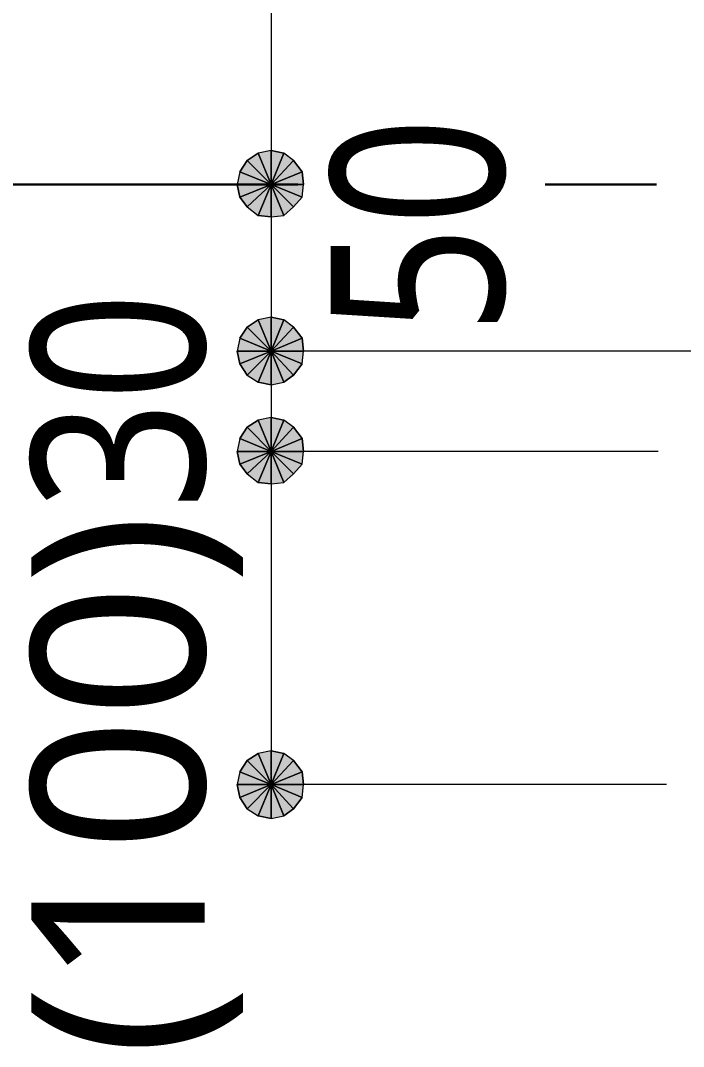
# Model space of a CAD drawing. Header units: millimetres. Extents: x 0 to 420, y 0 to 297.
# Drawn here: x 241.34 to 251.27, y 71.66 to 87.04 of the extents above; entities that cross this region are included whole.
import ezdxf
from ezdxf.enums import TextEntityAlignment as Align

# ---------------------------------------------------------------- set-up
doc = ezdxf.new("R2010")
doc.units = ezdxf.units.MM
doc.styles.add('kst32b', font='NotoSansJP-Variable.ttf')

msp = doc.modelspace()

# ---------------------------------------------------------------- hatches: boundary and pattern name
h = msp.add_hatch(color=7)
h.paths.add_polyline_path([(244.898, 85.048), (244.729, 84.942), (245.089, 84.582), (244.898, 85.048)])
h.paths.add_polyline_path([(244.729, 84.942), (245.089, 84.582), (244.623, 84.772), (244.729, 84.942)])
h.paths.add_polyline_path([(245.089, 84.582), (244.623, 84.772), (244.581, 84.582), (245.089, 84.582)])
h = msp.add_hatch(color=7)
h.paths.add_polyline_path([(245.089, 85.09), (244.898, 85.048), (245.089, 84.582), (245.089, 85.09)])
h.paths.add_polyline_path([(244.898, 85.048), (245.089, 84.582), (244.729, 84.942), (244.898, 85.048)])
h.paths.add_polyline_path([(245.089, 84.582), (244.729, 84.942), (244.623, 84.772), (245.089, 84.582)])
h = msp.add_hatch(color=7)
h.paths.add_polyline_path([(245.428, 84.942), (245.279, 85.048), (245.089, 84.582), (245.428, 84.942)])
h.paths.add_polyline_path([(245.279, 85.048), (245.089, 84.582), (245.089, 85.09), (245.279, 85.048)])
h.paths.add_polyline_path([(245.089, 84.582), (245.089, 85.09), (244.898, 85.048), (245.089, 84.582)])
for points in [[(245.279, 85.048), (245.089, 85.09), (245.089, 84.582), (245.279, 85.048)], [(244.898, 84.116), (245.089, 84.095), (245.089, 84.582), (244.898, 84.116)], [(245.279, 82.55), (245.089, 82.592), (245.089, 82.084), (245.279, 82.55)], [(244.898, 81.619), (245.089, 81.576), (245.089, 82.084), (244.898, 81.619)], [(245.279, 81.047), (245.089, 81.089), (245.089, 80.581), (245.279, 81.047)], [(244.898, 80.116), (245.089, 80.095), (245.089, 80.581), (244.898, 80.116)], [(245.279, 76.052), (245.089, 76.094), (245.089, 75.586), (245.279, 76.052)], [(244.898, 75.121), (245.089, 75.078), (245.089, 75.586), (244.898, 75.121)]]:
    msp.add_hatch(color=7).paths.add_polyline_path(points)
h = msp.add_hatch(color=7)
h.paths.add_polyline_path([(245.576, 84.582), (245.554, 84.772), (245.089, 84.582), (245.576, 84.582)])
h.paths.add_polyline_path([(245.554, 84.772), (245.089, 84.582), (245.428, 84.942), (245.554, 84.772)])
h.paths.add_polyline_path([(245.089, 84.582), (245.428, 84.942), (245.279, 85.048), (245.089, 84.582)])
h = msp.add_hatch(color=7)
h.paths.add_polyline_path([(245.554, 84.391), (245.576, 84.582), (245.089, 84.582), (245.554, 84.391)])
h.paths.add_polyline_path([(245.576, 84.582), (245.089, 84.582), (245.554, 84.772), (245.576, 84.582)])
h.paths.add_polyline_path([(245.089, 84.582), (245.554, 84.772), (245.428, 84.942), (245.089, 84.582)])
h = msp.add_hatch(color=7)
h.paths.add_polyline_path([(244.623, 84.772), (244.581, 84.582), (245.089, 84.582), (244.623, 84.772)])
h.paths.add_polyline_path([(244.581, 84.582), (245.089, 84.582), (244.623, 84.391), (244.581, 84.582)])
h.paths.add_polyline_path([(245.089, 84.582), (244.623, 84.391), (244.729, 84.243), (245.089, 84.582)])
h = msp.add_hatch(color=7)
h.paths.add_polyline_path([(244.581, 84.582), (244.623, 84.391), (245.089, 84.582), (244.581, 84.582)])
h.paths.add_polyline_path([(244.623, 84.391), (245.089, 84.582), (244.729, 84.243), (244.623, 84.391)])
h.paths.add_polyline_path([(245.089, 84.582), (244.729, 84.243), (244.898, 84.116), (245.089, 84.582)])
h = msp.add_hatch(color=7)
h.paths.add_polyline_path([(244.729, 84.243), (244.898, 84.116), (245.089, 84.582), (244.729, 84.243)])
h.paths.add_polyline_path([(244.898, 84.116), (245.089, 84.582), (245.089, 84.095), (244.898, 84.116)])
h.paths.add_polyline_path([(245.089, 84.582), (245.089, 84.095), (245.279, 84.116), (245.089, 84.582)])
h = msp.add_hatch(color=7)
h.paths.add_polyline_path([(245.279, 84.116), (245.428, 84.243), (245.089, 84.582), (245.279, 84.116)])
h.paths.add_polyline_path([(245.428, 84.243), (245.089, 84.582), (245.554, 84.391), (245.428, 84.243)])
h.paths.add_polyline_path([(245.089, 84.582), (245.554, 84.391), (245.576, 84.582), (245.089, 84.582)])
h = msp.add_hatch(color=7)
h.paths.add_polyline_path([(245.089, 84.095), (245.279, 84.116), (245.089, 84.582), (245.089, 84.095)])
h.paths.add_polyline_path([(245.279, 84.116), (245.089, 84.582), (245.428, 84.243), (245.279, 84.116)])
h.paths.add_polyline_path([(245.089, 84.582), (245.428, 84.243), (245.554, 84.391), (245.089, 84.582)])
h = msp.add_hatch(color=7)
h.paths.add_polyline_path([(245.089, 82.592), (244.898, 82.55), (245.089, 82.084), (245.089, 82.592)])
h.paths.add_polyline_path([(244.898, 82.55), (245.089, 82.084), (244.729, 82.444), (244.898, 82.55)])
h.paths.add_polyline_path([(245.089, 82.084), (244.729, 82.444), (244.623, 82.275), (245.089, 82.084)])
h = msp.add_hatch(color=7)
h.paths.add_polyline_path([(245.428, 82.444), (245.279, 82.55), (245.089, 82.084), (245.428, 82.444)])
h.paths.add_polyline_path([(245.279, 82.55), (245.089, 82.084), (245.089, 82.592), (245.279, 82.55)])
h.paths.add_polyline_path([(245.089, 82.084), (245.089, 82.592), (244.898, 82.55), (245.089, 82.084)])
h = msp.add_hatch(color=7)
h.paths.add_polyline_path([(244.898, 82.55), (244.729, 82.444), (245.089, 82.084), (244.898, 82.55)])
h.paths.add_polyline_path([(244.729, 82.444), (245.089, 82.084), (244.623, 82.275), (244.729, 82.444)])
h.paths.add_polyline_path([(245.089, 82.084), (244.623, 82.275), (244.581, 82.084), (245.089, 82.084)])
h = msp.add_hatch(color=7)
h.paths.add_polyline_path([(245.576, 82.084), (245.554, 82.275), (245.089, 82.084), (245.576, 82.084)])
h.paths.add_polyline_path([(245.554, 82.275), (245.089, 82.084), (245.428, 82.444), (245.554, 82.275)])
h.paths.add_polyline_path([(245.089, 82.084), (245.428, 82.444), (245.279, 82.55), (245.089, 82.084)])
h = msp.add_hatch(color=7)
h.paths.add_polyline_path([(245.554, 81.894), (245.576, 82.084), (245.089, 82.084), (245.554, 81.894)])
h.paths.add_polyline_path([(245.576, 82.084), (245.089, 82.084), (245.554, 82.275), (245.576, 82.084)])
h.paths.add_polyline_path([(245.089, 82.084), (245.554, 82.275), (245.428, 82.444), (245.089, 82.084)])
h = msp.add_hatch(color=7)
h.paths.add_polyline_path([(244.623, 82.275), (244.581, 82.084), (245.089, 82.084), (244.623, 82.275)])
h.paths.add_polyline_path([(244.581, 82.084), (245.089, 82.084), (244.623, 81.894), (244.581, 82.084)])
h.paths.add_polyline_path([(245.089, 82.084), (244.623, 81.894), (244.729, 81.724), (245.089, 82.084)])
h = msp.add_hatch(color=7)
h.paths.add_polyline_path([(244.581, 82.084), (244.623, 81.894), (245.089, 82.084), (244.581, 82.084)])
h.paths.add_polyline_path([(244.623, 81.894), (245.089, 82.084), (244.729, 81.724), (244.623, 81.894)])
h.paths.add_polyline_path([(245.089, 82.084), (244.729, 81.724), (244.898, 81.619), (245.089, 82.084)])
h = msp.add_hatch(color=7)
h.paths.add_polyline_path([(244.729, 81.724), (244.898, 81.619), (245.089, 82.084), (244.729, 81.724)])
h.paths.add_polyline_path([(244.898, 81.619), (245.089, 82.084), (245.089, 81.576), (244.898, 81.619)])
h.paths.add_polyline_path([(245.089, 82.084), (245.089, 81.576), (245.279, 81.619), (245.089, 82.084)])
h = msp.add_hatch(color=7)
h.paths.add_polyline_path([(245.279, 81.619), (245.428, 81.724), (245.089, 82.084), (245.279, 81.619)])
h.paths.add_polyline_path([(245.428, 81.724), (245.089, 82.084), (245.554, 81.894), (245.428, 81.724)])
h.paths.add_polyline_path([(245.089, 82.084), (245.554, 81.894), (245.576, 82.084), (245.089, 82.084)])
h = msp.add_hatch(color=7)
h.paths.add_polyline_path([(245.089, 81.576), (245.279, 81.619), (245.089, 82.084), (245.089, 81.576)])
h.paths.add_polyline_path([(245.279, 81.619), (245.089, 82.084), (245.428, 81.724), (245.279, 81.619)])
h.paths.add_polyline_path([(245.089, 82.084), (245.428, 81.724), (245.554, 81.894), (245.089, 82.084)])
h = msp.add_hatch(color=7)
h.paths.add_polyline_path([(244.898, 81.047), (244.729, 80.941), (245.089, 80.581), (244.898, 81.047)])
h.paths.add_polyline_path([(244.729, 80.941), (245.089, 80.581), (244.623, 80.772), (244.729, 80.941)])
h.paths.add_polyline_path([(245.089, 80.581), (244.623, 80.772), (244.581, 80.581), (245.089, 80.581)])
h = msp.add_hatch(color=7)
h.paths.add_polyline_path([(245.089, 81.089), (244.898, 81.047), (245.089, 80.581), (245.089, 81.089)])
h.paths.add_polyline_path([(244.898, 81.047), (245.089, 80.581), (244.729, 80.941), (244.898, 81.047)])
h.paths.add_polyline_path([(245.089, 80.581), (244.729, 80.941), (244.623, 80.772), (245.089, 80.581)])
h = msp.add_hatch(color=7)
h.paths.add_polyline_path([(245.428, 80.941), (245.279, 81.047), (245.089, 80.581), (245.428, 80.941)])
h.paths.add_polyline_path([(245.279, 81.047), (245.089, 80.581), (245.089, 81.089), (245.279, 81.047)])
h.paths.add_polyline_path([(245.089, 80.581), (245.089, 81.089), (244.898, 81.047), (245.089, 80.581)])
h = msp.add_hatch(color=7)
h.paths.add_polyline_path([(245.576, 80.581), (245.554, 80.772), (245.089, 80.581), (245.576, 80.581)])
h.paths.add_polyline_path([(245.554, 80.772), (245.089, 80.581), (245.428, 80.941), (245.554, 80.772)])
h.paths.add_polyline_path([(245.089, 80.581), (245.428, 80.941), (245.279, 81.047), (245.089, 80.581)])
h = msp.add_hatch(color=7)
h.paths.add_polyline_path([(245.554, 80.391), (245.576, 80.581), (245.089, 80.581), (245.554, 80.391)])
h.paths.add_polyline_path([(245.576, 80.581), (245.089, 80.581), (245.554, 80.772), (245.576, 80.581)])
h.paths.add_polyline_path([(245.089, 80.581), (245.554, 80.772), (245.428, 80.941), (245.089, 80.581)])
h = msp.add_hatch(color=7)
h.paths.add_polyline_path([(244.623, 80.772), (244.581, 80.581), (245.089, 80.581), (244.623, 80.772)])
h.paths.add_polyline_path([(244.581, 80.581), (245.089, 80.581), (244.623, 80.391), (244.581, 80.581)])
h.paths.add_polyline_path([(245.089, 80.581), (244.623, 80.391), (244.729, 80.243), (245.089, 80.581)])
h = msp.add_hatch(color=7)
h.paths.add_polyline_path([(244.581, 80.581), (244.623, 80.391), (245.089, 80.581), (244.581, 80.581)])
h.paths.add_polyline_path([(244.623, 80.391), (245.089, 80.581), (244.729, 80.243), (244.623, 80.391)])
h.paths.add_polyline_path([(245.089, 80.581), (244.729, 80.243), (244.898, 80.116), (245.089, 80.581)])
h = msp.add_hatch(color=7)
h.paths.add_polyline_path([(244.729, 80.243), (244.898, 80.116), (245.089, 80.581), (244.729, 80.243)])
h.paths.add_polyline_path([(244.898, 80.116), (245.089, 80.581), (245.089, 80.095), (244.898, 80.116)])
h.paths.add_polyline_path([(245.089, 80.581), (245.089, 80.095), (245.279, 80.116), (245.089, 80.581)])
h = msp.add_hatch(color=7)
h.paths.add_polyline_path([(245.279, 80.116), (245.428, 80.243), (245.089, 80.581), (245.279, 80.116)])
h.paths.add_polyline_path([(245.428, 80.243), (245.089, 80.581), (245.554, 80.391), (245.428, 80.243)])
h.paths.add_polyline_path([(245.089, 80.581), (245.554, 80.391), (245.576, 80.581), (245.089, 80.581)])
h = msp.add_hatch(color=7)
h.paths.add_polyline_path([(245.089, 80.095), (245.279, 80.116), (245.089, 80.581), (245.089, 80.095)])
h.paths.add_polyline_path([(245.279, 80.116), (245.089, 80.581), (245.428, 80.243), (245.279, 80.116)])
h.paths.add_polyline_path([(245.089, 80.581), (245.428, 80.243), (245.554, 80.391), (245.089, 80.581)])
h = msp.add_hatch(color=7)
h.paths.add_polyline_path([(244.898, 76.052), (244.729, 75.946), (245.089, 75.586), (244.898, 76.052)])
h.paths.add_polyline_path([(244.729, 75.946), (245.089, 75.586), (244.623, 75.777), (244.729, 75.946)])
h.paths.add_polyline_path([(245.089, 75.586), (244.623, 75.777), (244.581, 75.586), (245.089, 75.586)])
h = msp.add_hatch(color=7)
h.paths.add_polyline_path([(245.089, 76.094), (244.898, 76.052), (245.089, 75.586), (245.089, 76.094)])
h.paths.add_polyline_path([(244.898, 76.052), (245.089, 75.586), (244.729, 75.946), (244.898, 76.052)])
h.paths.add_polyline_path([(245.089, 75.586), (244.729, 75.946), (244.623, 75.777), (245.089, 75.586)])
h = msp.add_hatch(color=7)
h.paths.add_polyline_path([(245.428, 75.946), (245.279, 76.052), (245.089, 75.586), (245.428, 75.946)])
h.paths.add_polyline_path([(245.279, 76.052), (245.089, 75.586), (245.089, 76.094), (245.279, 76.052)])
h.paths.add_polyline_path([(245.089, 75.586), (245.089, 76.094), (244.898, 76.052), (245.089, 75.586)])
h = msp.add_hatch(color=7)
h.paths.add_polyline_path([(245.576, 75.586), (245.554, 75.777), (245.089, 75.586), (245.576, 75.586)])
h.paths.add_polyline_path([(245.554, 75.777), (245.089, 75.586), (245.428, 75.946), (245.554, 75.777)])
h.paths.add_polyline_path([(245.089, 75.586), (245.428, 75.946), (245.279, 76.052), (245.089, 75.586)])
h = msp.add_hatch(color=7)
h.paths.add_polyline_path([(245.554, 75.396), (245.576, 75.586), (245.089, 75.586), (245.554, 75.396)])
h.paths.add_polyline_path([(245.576, 75.586), (245.089, 75.586), (245.554, 75.777), (245.576, 75.586)])
h.paths.add_polyline_path([(245.089, 75.586), (245.554, 75.777), (245.428, 75.946), (245.089, 75.586)])
h = msp.add_hatch(color=7)
h.paths.add_polyline_path([(244.623, 75.777), (244.581, 75.586), (245.089, 75.586), (244.623, 75.777)])
h.paths.add_polyline_path([(244.581, 75.586), (245.089, 75.586), (244.623, 75.396), (244.581, 75.586)])
h.paths.add_polyline_path([(245.089, 75.586), (244.623, 75.396), (244.729, 75.226), (245.089, 75.586)])
h = msp.add_hatch(color=7)
h.paths.add_polyline_path([(244.581, 75.586), (244.623, 75.396), (245.089, 75.586), (244.581, 75.586)])
h.paths.add_polyline_path([(244.623, 75.396), (245.089, 75.586), (244.729, 75.226), (244.623, 75.396)])
h.paths.add_polyline_path([(245.089, 75.586), (244.729, 75.226), (244.898, 75.121), (245.089, 75.586)])
h = msp.add_hatch(color=7)
h.paths.add_polyline_path([(244.729, 75.226), (244.898, 75.121), (245.089, 75.586), (244.729, 75.226)])
h.paths.add_polyline_path([(244.898, 75.121), (245.089, 75.586), (245.089, 75.078), (244.898, 75.121)])
h.paths.add_polyline_path([(245.089, 75.586), (245.089, 75.078), (245.279, 75.121), (245.089, 75.586)])
h = msp.add_hatch(color=7)
h.paths.add_polyline_path([(245.279, 75.121), (245.428, 75.226), (245.089, 75.586), (245.279, 75.121)])
h.paths.add_polyline_path([(245.428, 75.226), (245.089, 75.586), (245.554, 75.396), (245.428, 75.226)])
h.paths.add_polyline_path([(245.089, 75.586), (245.554, 75.396), (245.576, 75.586), (245.089, 75.586)])
h = msp.add_hatch(color=7)
h.paths.add_polyline_path([(245.089, 75.078), (245.279, 75.121), (245.089, 75.586), (245.089, 75.078)])
h.paths.add_polyline_path([(245.279, 75.121), (245.089, 75.586), (245.428, 75.226), (245.279, 75.121)])
h.paths.add_polyline_path([(245.089, 75.586), (245.428, 75.226), (245.554, 75.396), (245.089, 75.586)])

# ---------------------------------------------------------------- linework, layer by layer
at = {"lineweight": 13}
for points in [[(245.089, 97.091), (245.089, 84.582), (245.089, 82.084), (245.089, 80.581), (245.089, 75.586)], [(252.772, 82.084), (245.089, 82.084)], [(250.889, 80.581), (245.089, 80.581)], [(251.016, 75.586), (245.089, 75.586)]]:
    msp.add_lwpolyline(points, dxfattribs=at)
at = {"lineweight": 0}
for points in [[(244.898, 85.048), (245.089, 84.582), (244.729, 84.942)], [(244.898, 85.048), (244.729, 84.942), (245.089, 84.582)], [(245.089, 85.09), (244.898, 85.048), (245.089, 84.582)], [(245.089, 84.582), (245.089, 85.09), (244.898, 85.048)], [(245.279, 85.048), (245.089, 85.09), (245.089, 84.582)], [(245.279, 85.048), (245.089, 84.582), (245.089, 85.09)], [(245.089, 84.582), (245.428, 84.942), (245.279, 85.048)], [(245.428, 84.942), (245.279, 85.048), (245.089, 84.582)], [(245.089, 84.582), (244.729, 84.942), (244.623, 84.772)], [(244.729, 84.942), (245.089, 84.582), (244.623, 84.772)], [(245.554, 84.772), (245.089, 84.582), (245.428, 84.942)], [(245.089, 84.582), (245.554, 84.772), (245.428, 84.942)], [(244.623, 84.772), (244.581, 84.582), (245.089, 84.582)], [(245.089, 84.582), (244.623, 84.772), (244.581, 84.582)], [(245.576, 84.582), (245.554, 84.772), (245.089, 84.582)], [(245.576, 84.582), (245.089, 84.582), (245.554, 84.772)], [(244.581, 84.582), (245.089, 84.582), (244.623, 84.391)], [(244.581, 84.582), (244.623, 84.391), (245.089, 84.582)], [(245.089, 84.582), (244.623, 84.391), (244.729, 84.243)], [(244.623, 84.391), (245.089, 84.582), (244.729, 84.243)], [(244.729, 84.243), (244.898, 84.116), (245.089, 84.582)], [(245.089, 84.582), (244.729, 84.243), (244.898, 84.116)], [(244.898, 84.116), (245.089, 84.582), (245.089, 84.095)], [(244.898, 84.116), (245.089, 84.095), (245.089, 84.582)], [(245.089, 84.582), (245.089, 84.095), (245.279, 84.116)], [(245.279, 84.116), (245.428, 84.243), (245.089, 84.582)], [(245.428, 84.243), (245.089, 84.582), (245.554, 84.391)], [(245.089, 84.582), (245.554, 84.391), (245.576, 84.582)], [(245.089, 84.095), (245.279, 84.116), (245.089, 84.582)], [(245.279, 84.116), (245.089, 84.582), (245.428, 84.243)], [(245.089, 84.582), (245.428, 84.243), (245.554, 84.391)], [(245.554, 84.391), (245.576, 84.582), (245.089, 84.582)], [(245.089, 82.592), (244.898, 82.55), (245.089, 82.084)], [(245.089, 82.084), (245.089, 82.592), (244.898, 82.55)], [(245.279, 82.55), (245.089, 82.592), (245.089, 82.084)], [(245.279, 82.55), (245.089, 82.084), (245.089, 82.592)], [(245.089, 82.084), (244.729, 82.444), (244.623, 82.275)], [(244.729, 82.444), (245.089, 82.084), (244.623, 82.275)], [(244.898, 82.55), (245.089, 82.084), (244.729, 82.444)], [(244.898, 82.55), (244.729, 82.444), (245.089, 82.084)], [(245.089, 82.084), (245.428, 82.444), (245.279, 82.55)], [(245.428, 82.444), (245.279, 82.55), (245.089, 82.084)], [(245.554, 82.275), (245.089, 82.084), (245.428, 82.444)], [(245.089, 82.084), (245.554, 82.275), (245.428, 82.444)], [(244.623, 82.275), (244.581, 82.084), (245.089, 82.084)], [(245.089, 82.084), (244.623, 82.275), (244.581, 82.084)], [(245.576, 82.084), (245.554, 82.275), (245.089, 82.084)], [(245.576, 82.084), (245.089, 82.084), (245.554, 82.275)], [(244.581, 82.084), (245.089, 82.084), (244.623, 81.894)], [(244.581, 82.084), (244.623, 81.894), (245.089, 82.084)], [(245.089, 82.084), (244.623, 81.894), (244.729, 81.724)], [(244.623, 81.894), (245.089, 82.084), (244.729, 81.724)], [(244.729, 81.724), (244.898, 81.619), (245.089, 82.084)], [(245.089, 82.084), (244.729, 81.724), (244.898, 81.619)], [(244.898, 81.619), (245.089, 82.084), (245.089, 81.576)], [(244.898, 81.619), (245.089, 81.576), (245.089, 82.084)], [(245.089, 82.084), (245.089, 81.576), (245.279, 81.619)], [(245.279, 81.619), (245.428, 81.724), (245.089, 82.084)], [(245.428, 81.724), (245.089, 82.084), (245.554, 81.894)], [(245.089, 82.084), (245.554, 81.894), (245.576, 82.084)], [(245.089, 81.576), (245.279, 81.619), (245.089, 82.084)], [(245.279, 81.619), (245.089, 82.084), (245.428, 81.724)], [(245.089, 82.084), (245.428, 81.724), (245.554, 81.894)], [(245.554, 81.894), (245.576, 82.084), (245.089, 82.084)], [(244.898, 81.047), (245.089, 80.581), (244.729, 80.941)], [(244.898, 81.047), (244.729, 80.941), (245.089, 80.581)], [(245.089, 81.089), (244.898, 81.047), (245.089, 80.581)], [(245.089, 80.581), (245.089, 81.089), (244.898, 81.047)], [(245.279, 81.047), (245.089, 81.089), (245.089, 80.581)], [(245.279, 81.047), (245.089, 80.581), (245.089, 81.089)], [(245.089, 80.581), (245.428, 80.941), (245.279, 81.047)], [(245.428, 80.941), (245.279, 81.047), (245.089, 80.581)], [(245.089, 80.581), (244.729, 80.941), (244.623, 80.772)], [(244.729, 80.941), (245.089, 80.581), (244.623, 80.772)], [(245.554, 80.772), (245.089, 80.581), (245.428, 80.941)], [(245.089, 80.581), (245.554, 80.772), (245.428, 80.941)], [(244.623, 80.772), (244.581, 80.581), (245.089, 80.581)], [(245.089, 80.581), (244.623, 80.772), (244.581, 80.581)], [(245.576, 80.581), (245.554, 80.772), (245.089, 80.581)], [(245.576, 80.581), (245.089, 80.581), (245.554, 80.772)], [(244.581, 80.581), (245.089, 80.581), (244.623, 80.391)], [(244.581, 80.581), (244.623, 80.391), (245.089, 80.581)], [(245.089, 80.581), (244.623, 80.391), (244.729, 80.243)], [(244.623, 80.391), (245.089, 80.581), (244.729, 80.243)], [(244.729, 80.243), (244.898, 80.116), (245.089, 80.581)], [(245.089, 80.581), (244.729, 80.243), (244.898, 80.116)], [(244.898, 80.116), (245.089, 80.581), (245.089, 80.095)], [(244.898, 80.116), (245.089, 80.095), (245.089, 80.581)], [(245.089, 80.581), (245.089, 80.095), (245.279, 80.116)], [(245.279, 80.116), (245.428, 80.243), (245.089, 80.581)], [(245.428, 80.243), (245.089, 80.581), (245.554, 80.391)], [(245.089, 80.581), (245.554, 80.391), (245.576, 80.581)], [(245.089, 80.095), (245.279, 80.116), (245.089, 80.581)], [(245.279, 80.116), (245.089, 80.581), (245.428, 80.243)], [(245.089, 80.581), (245.428, 80.243), (245.554, 80.391)], [(245.554, 80.391), (245.576, 80.581), (245.089, 80.581)], [(244.898, 76.052), (245.089, 75.586), (244.729, 75.946)], [(244.898, 76.052), (244.729, 75.946), (245.089, 75.586)], [(245.089, 76.094), (244.898, 76.052), (245.089, 75.586)], [(245.089, 75.586), (245.089, 76.094), (244.898, 76.052)], [(245.279, 76.052), (245.089, 76.094), (245.089, 75.586)], [(245.279, 76.052), (245.089, 75.586), (245.089, 76.094)], [(245.089, 75.586), (245.428, 75.946), (245.279, 76.052)], [(245.428, 75.946), (245.279, 76.052), (245.089, 75.586)], [(245.089, 75.586), (244.729, 75.946), (244.623, 75.777)], [(244.729, 75.946), (245.089, 75.586), (244.623, 75.777)], [(245.554, 75.777), (245.089, 75.586), (245.428, 75.946)], [(245.089, 75.586), (245.554, 75.777), (245.428, 75.946)], [(244.623, 75.777), (244.581, 75.586), (245.089, 75.586)], [(245.089, 75.586), (244.623, 75.777), (244.581, 75.586)], [(245.576, 75.586), (245.554, 75.777), (245.089, 75.586)], [(245.576, 75.586), (245.089, 75.586), (245.554, 75.777)], [(244.581, 75.586), (245.089, 75.586), (244.623, 75.396)], [(244.581, 75.586), (244.623, 75.396), (245.089, 75.586)], [(245.089, 75.586), (244.623, 75.396), (244.729, 75.226)], [(244.623, 75.396), (245.089, 75.586), (244.729, 75.226)], [(244.729, 75.226), (244.898, 75.121), (245.089, 75.586)], [(245.089, 75.586), (244.729, 75.226), (244.898, 75.121)], [(244.898, 75.121), (245.089, 75.586), (245.089, 75.078)], [(244.898, 75.121), (245.089, 75.078), (245.089, 75.586)], [(245.089, 75.586), (245.089, 75.078), (245.279, 75.121)], [(245.279, 75.121), (245.428, 75.226), (245.089, 75.586)], [(245.428, 75.226), (245.089, 75.586), (245.554, 75.396)], [(245.089, 75.586), (245.554, 75.396), (245.576, 75.586)], [(245.089, 75.078), (245.279, 75.121), (245.089, 75.586)], [(245.279, 75.121), (245.089, 75.586), (245.428, 75.226)], [(245.089, 75.586), (245.428, 75.226), (245.554, 75.396)], [(245.554, 75.396), (245.576, 75.586), (245.089, 75.586)]]:
    msp.add_lwpolyline(points, close=True, dxfattribs=at)
at = {"lineweight": 30}
for points in [[(222.208, 84.582), (245.491, 84.582)], [(249.195, 84.582), (250.867, 84.582)]]:
    msp.add_lwpolyline(points, dxfattribs=at)

# ---------------------------------------------------------------- texts
at = {"style": 'kst32b'}
for s, p, p2 in [('50', (248.581, 82.338), (248.581, 85.587)), ('30', (244.094, 79.714), (244.094, 82.962)), ('(100)', (244.094, 71.522), (244.094, 79.644))]:
    msp.add_text(s, height=2.5989, dxfattribs=at).set_placement(p, p2, align=Align.FIT)

doc.saveas('drawing.dxf')
